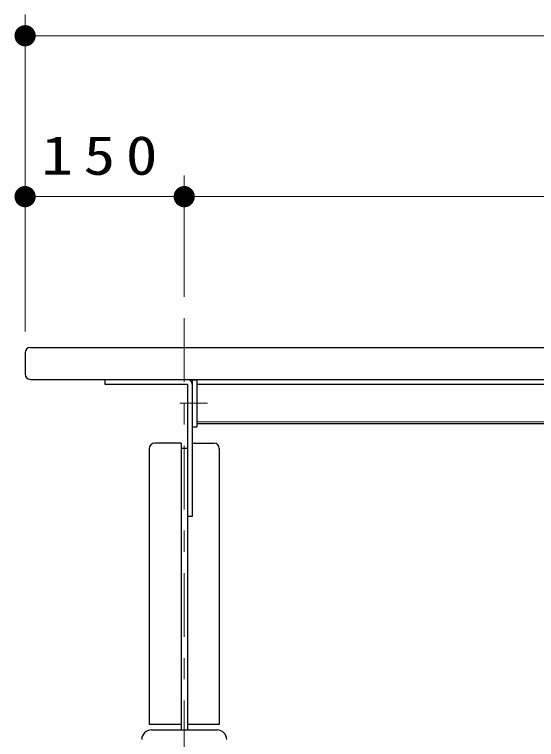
# Model space of a CAD drawing. Units: millimetres on the paper, scale 1:20. Extents: x -724 to 12, y -38 to 257.
# Drawn here: x -699.11 to -674.51, y 113.9 to 148.03 of the extents above; entities that cross this region are included whole.
import ezdxf

# ---------------------------------------------------------------- set-up
doc = ezdxf.new("R2010")
doc.units = ezdxf.units.MM
doc.linetypes.add('USER2', pattern=[6, 3, -1, 1, -1])
doc.layers.add('LY_1', color=7, linetype='Continuous', lineweight=25)
doc.styles.add('ＭＳ ゴシック', font='')
doc.styles.get('ＭＳ ゴシック').set_extended_font_data('MS Gothic')

# ---------------------------------------------------------------- blocks, each defined once
blk = doc.blocks.new('filled_dot')
at = {"color": 0, "linetype": 'Continuous', "lineweight": -2, "const_width": 1.25}
blk.add_lwpolyline([(-0.625, 0, 1), (0.625, 0, 1)], format="xyb", close=True, dxfattribs=at)

msp = doc.modelspace()

# ---------------------------------------------------------------- linework, layer by layer
at = {"layer": 'LY_1', "lineweight": 13}
for p, q in [((-698.609, 133.103), (-698.609, 148.03)), ((-698.609, 147.03), (-623.609, 147.03)), ((-691.109, 134.737), (-691.109, 140.456)), ((-698.609, 139.456), (-691.109, 139.456)), ((-691.109, 139.456), (-631.109, 139.456)), ((-690.509, 128.86), (-631.709, 128.86))]:
    msp.add_line(p, q, dxfattribs=at)
at = {"layer": 'LY_1', "linetype": 'USER2', "lineweight": 13}
for p, q in [((-691.109, 133.737), (-691.109, 109.504)), ((-691.316, 129.728), (-690.01, 129.728))]:
    msp.add_line(p, q, dxfattribs=at)
at = {"layer": 'LY_1'}
for p, q in [((-698.609, 132.103), (-698.609, 131.103)), ((-698.359, 132.353), (-623.859, 132.353)), ((-698.359, 130.853), (-623.859, 130.853)), ((-694.847, 130.853), (-694.847, 130.628)), ((-690.734, 130.828), (-690.509, 130.828)), ((-690.734, 130.828), (-690.734, 124.397)), ((-690.509, 130.828), (-690.509, 128.628)), ((-694.847, 130.628), (-690.959, 130.628)), ((-690.959, 130.628), (-690.959, 114.353)), ((-690.509, 130.628), (-631.709, 130.628)), ((-690.509, 128.781), (-631.709, 128.781)), ((-690.734, 128.628), (-690.509, 128.628)), ((-691.259, 127.853), (-692.509, 127.853)), ((-691.259, 127.853), (-691.259, 114.353)), ((-690.734, 127.853), (-689.709, 127.853)), ((-692.759, 127.603), (-692.759, 114.603)), ((-690.959, 127.603), (-691.259, 127.603)), ((-689.459, 127.603), (-689.459, 114.603)), ((-690.734, 124.397), (-690.959, 124.397)), ((-691.259, 114.603), (-692.759, 114.603)), ((-692.659, 114.353), (-689.559, 114.353)), ((-689.459, 114.603), (-690.959, 114.603))]:
    msp.add_line(p, q, dxfattribs=at)
for centre, radius, start, end in [((-698.359, 132.103), 0.25, 90, 180), ((-698.359, 131.103), 0.25, 180, 270), ((-690.959, 130.628), 0.225, 0, 90), ((-692.509, 127.603), 0.25, 90, 180), ((-689.709, 127.603), 0.25, 0, 90), ((-692.659, 113.903), 0.45, 90, 180), ((-689.559, 113.903), 0.45, 0, 90)]:
    msp.add_arc(centre, radius, start, end, dxfattribs=at)

# ---------------------------------------------------------------- block references
at = {"layer": 'LY_1', "lineweight": 13, "xscale": 0.4, "yscale": 0.4}
for p in [(-698.609, 147.03), (-698.609, 139.456)]:
    msp.add_blockref('filled_dot', p, dxfattribs=at)
at = {"layer": 'LY_1', "lineweight": 13, "xscale": 0.4, "yscale": 0.4, "rotation": 180}
msp.add_blockref('filled_dot', (-691.109, 139.456), dxfattribs=at)

# ---------------------------------------------------------------- texts
at = {"layer": 'LY_1', "insert": (-694.859, 140.456), "char_height": 1.833, "attachment_point": 8, "style": 'ＭＳ ゴシック'}
msp.add_mtext('\\T1.33;\\W1.2;150', dxfattribs=at)

doc.saveas('drawing.dxf')
